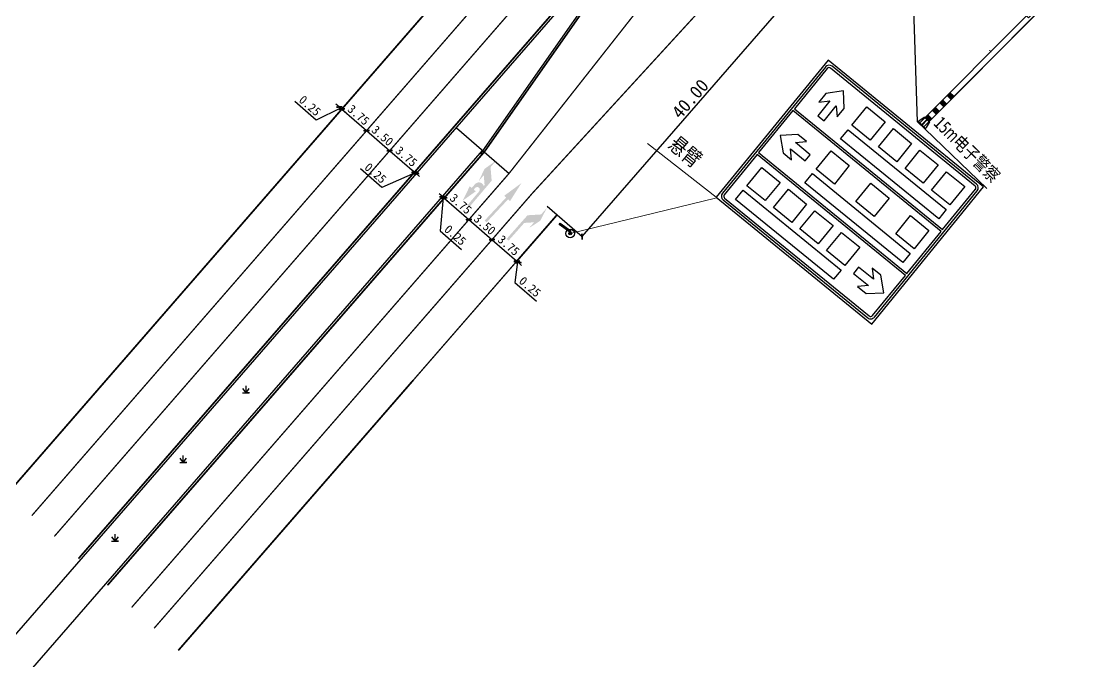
# Model space of a CAD drawing. Extents: x 529560 to 530007, y 3020699 to 3021211.
# Drawn here: x 529626.1 to 529746.8, y 3020774 to 3020847.3 of the extents above; entities that cross this region are included whole.
import ezdxf

# ---------------------------------------------------------------- set-up
doc = ezdxf.new("R2010")
doc.units = 0
doc.header["$LTSCALE"] = 0.5
doc.header["$PDMODE"] = 32
doc.linetypes.add('JTSS01', pattern=[6, 2, -4])
doc.layers.get('0').update_dxf_attribs({"linetype": 'CONTINUOUS'})
doc.layers.get('Defpoints').update_dxf_attribs({"linetype": 'CONTINUOUS'})
for name, color, linetype in [('@-交通信号', 7, 'CONTINUOUS'), ('@-交通标志', 7, 'CONTINUOUS'), ('@-监控设备', 7, 'CONTINUOUS'), ('@-设计标注', 7, 'CONTINUOUS'), ('@-道路隔离设施', 3, 'CONTINUOUS'), ('@道路标注', 7, 'CONTINUOUS'), ('参考', 9, 'CONTINUOUS')]:
    doc.layers.add(name, color=color, linetype=linetype)
doc.layers.add('@-道路标线', color=7, linetype='CONTINUOUS', lineweight=0)
doc.styles.add('--黑体', font='simhei.ttf')
doc.styles.add('-黑体', font='simhei.ttf', dxfattribs={"width": 0.8})
doc.styles.add('ST', font='', dxfattribs={"width": 0.8})
doc.styles.add('黑体', font='simhei.ttf')
doc.styles.get('ST').set_extended_font_data('NSimSun')
doc.dimstyles.new('标志标注', dxfattribs={"dimtxt": 1, "dimasz": 0.5, "dimexe": 0, "dimexo": 0, "dimgap": 0.25, "dimtad": 1, "dimzin": 0, "dimdsep": 46, "dimtxsty": '--黑体', "dimblk": 'ARCHTICK', "dimcen": 0.09, "dimadec": 0, "dimazin": 0, "dimtfac": 1, "dimtix": 1, "dimtmove": 2, "dimatfit": 0, "dimfxl": 1, "dimtolj": 1, "dimtzin": 0, "dimarcsym": 0})

# ---------------------------------------------------------------- blocks, each defined once
blk = doc.blocks.new('GC124')
for p, q in [((0, -0.8), (-0.75, 0.2)), ((0, -0.8), (0, 0.8)), ((0, -0.8), (0.75, 0.2)), ((-0.8, -0.8), (0.75, -0.8)), ((0.8, -0.8), (0, -0.8))]:
    blk.add_line(p, q)
blk = doc.blocks.new('_ArchTick')
at = {"color": 0, "linetype": 'ByBlock', "const_width": 0.4}
blk.add_lwpolyline([(-0.5, -0.5), (0.5, 0.5)], dxfattribs=at)
blk = doc.blocks.new('*D40')
at = {"layer": '@-设计标注', "color": 0, "linetype": 'Continuous', "lineweight": -2, "transparency": 16777216}
for p, q in [((529712.47, 3020856.31), (529716.47, 3020852.83)), ((529690.22, 3020822.64), (529716.47, 3020852.83)), ((529686.22, 3020826.12), (529690.22, 3020822.64))]:
    blk.add_line(p, q, dxfattribs=at)
at = {"layer": 'Defpoints', "color": 0, "linetype": 'Continuous', "transparency": 16777216}
for p in [(529712.47, 3020856.31), (529716.47, 3020852.83), (529686.22, 3020826.12)]:
    blk.add_point(p, dxfattribs=at)
at = {"layer": '@-设计标注', "color": 0, "linetype": 'Continuous', "lineweight": -2, "transparency": 16777216, "xscale": 0.5, "yscale": 0.5, "zscale": 0.5}
for p, rotation in [((529716.47, 3020852.83), 48.9957534060821), ((529690.22, 3020822.64), 228.9957534060821)]:
    blk.add_blockref('_ArchTick', p, dxfattribs=dict(at, rotation=rotation))
at = {"layer": '@-设计标注', "color": 0, "linetype": 'Continuous', "transparency": 16777216, "insert": (529702.59, 3020838.4), "char_height": 1.5, "attachment_point": 5, "rotation": 48.9958, "style": '--黑体'}
blk.add_mtext('\\A1;40.00', dxfattribs=at)
blk = doc.blocks.new('*D99')
at = {"layer": '@-设计标注', "color": 0, "linetype": 'Continuous', "lineweight": -2, "transparency": 16777216}
for p, q in [((529659.84, 3020835.97), (529657.38, 3020838.1)), ((529662.47, 3020837.47), (529662.09, 3020837.8)), ((529662.61, 3020837.34), (529659.84, 3020835.97)), ((529662.47, 3020837.47), (529662.47, 3020837.47)), ((529662.47, 3020837.47), (529662.76, 3020837.22)), ((529662.47, 3020837.47), (529662.76, 3020837.22)), ((529662.76, 3020837.22), (529662.76, 3020837.22)), ((529662.76, 3020837.22), (529663.14, 3020836.89))]:
    blk.add_line(p, q, dxfattribs=at)
at = {"layer": 'Defpoints', "color": 0, "linetype": 'Continuous', "transparency": 16777216}
for p in [(529662.47, 3020837.47), (529662.76, 3020837.22, 1475.29), (529662.76, 3020837.22)]:
    blk.add_point(p, dxfattribs=at)
at = {"layer": '@-设计标注', "color": 0, "linetype": 'Continuous', "lineweight": -2, "transparency": 16777216, "xscale": 0.5, "yscale": 0.5, "zscale": 0.5}
for p, rotation in [((529662.47, 3020837.47), 318.9957533859778), ((529662.76, 3020837.22), 138.9957533859777)]:
    blk.add_blockref('_ArchTick', p, dxfattribs=dict(at, rotation=rotation))
at = {"layer": '@-设计标注', "color": 0, "linetype": 'Continuous', "transparency": 16777216, "insert": (529659.11, 3020837.61), "char_height": 1, "attachment_point": 5, "rotation": 318.9958, "style": '--黑体'}
blk.add_mtext('\\A1;0.25', dxfattribs=at)
blk = doc.blocks.new('*D100')
at = {"layer": '@-设计标注', "color": 0, "linetype": 'Continuous', "lineweight": -2, "transparency": 16777216}
for p, q in [((529662.76, 3020837.22), (529662.76, 3020837.22)), ((529662.76, 3020837.22), (529665.59, 3020834.76)), ((529665.59, 3020834.76), (529665.59, 3020834.76))]:
    blk.add_line(p, q, dxfattribs=at)
at = {"layer": 'Defpoints', "color": 0, "linetype": 'Continuous', "transparency": 16777216}
for p in [(529662.76, 3020837.22, 1475.29), (529665.59, 3020834.76, 1475.29), (529665.59, 3020834.76)]:
    blk.add_point(p, dxfattribs=at)
at = {"layer": '@-设计标注', "color": 0, "linetype": 'Continuous', "lineweight": -2, "transparency": 16777216, "xscale": 0.5, "yscale": 0.5, "zscale": 0.5}
for p, rotation in [((529662.76, 3020837.22), 138.9957534183977), ((529665.59, 3020834.76), 318.9957534183977)]:
    blk.add_blockref('_ArchTick', p, dxfattribs=dict(at, rotation=rotation))
at = {"layer": '@-设计标注', "color": 0, "linetype": 'Continuous', "transparency": 16777216, "insert": (529664.67, 3020836.55), "char_height": 1, "attachment_point": 5, "rotation": 318.9958, "style": '--黑体'}
blk.add_mtext('\\A1;3.75', dxfattribs=at)
blk = doc.blocks.new('*D101')
at = {"layer": '@-设计标注', "color": 0, "linetype": 'Continuous', "lineweight": -2, "transparency": 16777216}
for p, q in [((529665.59, 3020834.76), (529665.59, 3020834.76)), ((529665.59, 3020834.76), (529668.23, 3020832.46)), ((529668.23, 3020832.46), (529668.23, 3020832.46))]:
    blk.add_line(p, q, dxfattribs=at)
at = {"layer": 'Defpoints', "color": 0, "linetype": 'Continuous', "transparency": 16777216}
for p in [(529665.59, 3020834.76, 1475.29), (529668.23, 3020832.46, 1475.29), (529668.23, 3020832.46)]:
    blk.add_point(p, dxfattribs=at)
at = {"layer": '@-设计标注', "color": 0, "linetype": 'Continuous', "lineweight": -2, "transparency": 16777216, "xscale": 0.5, "yscale": 0.5, "zscale": 0.5}
for p, rotation in [((529665.59, 3020834.76), 138.9957534183977), ((529668.23, 3020832.46), 318.9957534183977)]:
    blk.add_blockref('_ArchTick', p, dxfattribs=dict(at, rotation=rotation))
at = {"layer": '@-设计标注', "color": 0, "linetype": 'Continuous', "transparency": 16777216, "insert": (529667.41, 3020834.18), "char_height": 1, "attachment_point": 5, "rotation": 318.9958, "style": '--黑体'}
blk.add_mtext('\\A1;3.50', dxfattribs=at)
blk = doc.blocks.new('*D102')
at = {"layer": '@-设计标注', "color": 0, "linetype": 'Continuous', "lineweight": -2, "transparency": 16777216}
for p, q in [((529668.23, 3020832.46), (529668.23, 3020832.46)), ((529668.23, 3020832.46), (529671.06, 3020830)), ((529671.01, 3020829.94), (529671.06, 3020830))]:
    blk.add_line(p, q, dxfattribs=at)
at = {"layer": 'Defpoints', "color": 0, "linetype": 'Continuous', "transparency": 16777216}
for p in [(529668.23, 3020832.46, 1475.29), (529671.01, 3020829.94, 1475.29), (529671.06, 3020830)]:
    blk.add_point(p, dxfattribs=at)
at = {"layer": '@-设计标注', "color": 0, "linetype": 'Continuous', "lineweight": -2, "transparency": 16777216, "xscale": 0.5, "yscale": 0.5, "zscale": 0.5}
for p, rotation in [((529668.23, 3020832.46), 138.9957534183977), ((529671.06, 3020830), 318.9957534183977)]:
    blk.add_blockref('_ArchTick', p, dxfattribs=dict(at, rotation=rotation))
at = {"layer": '@-设计标注', "color": 0, "linetype": 'Continuous', "transparency": 16777216, "insert": (529670.14, 3020831.8), "char_height": 1, "attachment_point": 5, "rotation": 318.9958, "style": '--黑体'}
blk.add_mtext('\\A1;3.75', dxfattribs=at)
blk = doc.blocks.new('*D103')
at = {"layer": '@-设计标注', "color": 0, "linetype": 'Continuous', "lineweight": -2, "transparency": 16777216}
for p, q in [((529667.34, 3020828.26), (529664.88, 3020830.4)), ((529671.16, 3020829.92), (529667.34, 3020828.26)), ((529671.06, 3020830), (529670.68, 3020830.33)), ((529671.01, 3020829.94), (529671.06, 3020830)), ((529671.06, 3020830), (529671.25, 3020829.84)), ((529671.06, 3020830), (529671.25, 3020829.84)), ((529671.2, 3020829.77), (529671.25, 3020829.84)), ((529671.25, 3020829.84), (529671.63, 3020829.51))]:
    blk.add_line(p, q, dxfattribs=at)
at = {"layer": 'Defpoints', "color": 0, "linetype": 'Continuous', "transparency": 16777216}
for p in [(529671.01, 3020829.94, 1475.29), (529671.2, 3020829.77, 1475.29), (529671.25, 3020829.84)]:
    blk.add_point(p, dxfattribs=at)
at = {"layer": '@-设计标注', "color": 0, "linetype": 'Continuous', "lineweight": -2, "transparency": 16777216, "xscale": 0.5, "yscale": 0.5, "zscale": 0.5}
for p, rotation in [((529671.06, 3020830), 318.9957534183977), ((529671.25, 3020829.84), 138.9957534183977)]:
    blk.add_blockref('_ArchTick', p, dxfattribs=dict(at, rotation=rotation))
at = {"layer": '@-设计标注', "color": 0, "linetype": 'Continuous', "transparency": 16777216, "insert": (529666.61, 3020829.9), "char_height": 1, "attachment_point": 5, "rotation": 318.9958, "style": '--黑体'}
blk.add_mtext('\\A1;0.25', dxfattribs=at)
blk = doc.blocks.new('*D104')
at = {"layer": '@-设计标注', "color": 0, "linetype": 'Continuous', "lineweight": -2, "transparency": 16777216}
for p, q in [((529674.27, 3020827.21), (529673.89, 3020827.54)), ((529674.36, 3020827.13), (529674, 3020823.3)), ((529674.29, 3020827.24), (529674.27, 3020827.21)), ((529674.27, 3020827.21), (529674.46, 3020827.05)), ((529674.27, 3020827.21), (529674.46, 3020827.05)), ((529674.48, 3020827.08), (529674.46, 3020827.05)), ((529674.46, 3020827.05), (529674.83, 3020826.72)), ((529674, 3020823.3), (529676.46, 3020821.16))]:
    blk.add_line(p, q, dxfattribs=at)
at = {"layer": 'Defpoints', "color": 0, "linetype": 'Continuous', "transparency": 16777216}
for p in [(529674.29, 3020827.24, 1475.29), (529674.46, 3020827.05), (529674.48, 3020827.08, 1475.29)]:
    blk.add_point(p, dxfattribs=at)
at = {"layer": '@-设计标注', "color": 0, "linetype": 'Continuous', "lineweight": -2, "transparency": 16777216, "xscale": 0.5, "yscale": 0.5, "zscale": 0.5}
for p, rotation in [((529674.27, 3020827.21), 318.9957534183977), ((529674.46, 3020827.05), 138.9957534183977)]:
    blk.add_blockref('_ArchTick', p, dxfattribs=dict(at, rotation=rotation))
at = {"layer": '@-设计标注', "color": 0, "linetype": 'Continuous', "transparency": 16777216, "insert": (529675.73, 3020822.8), "char_height": 1, "attachment_point": 5, "rotation": 318.9958, "style": '--黑体'}
blk.add_mtext('\\A1;0.25', dxfattribs=at)
blk = doc.blocks.new('*D105')
at = {"layer": '@-设计标注', "color": 0, "linetype": 'Continuous', "lineweight": -2, "transparency": 16777216}
for p, q in [((529674.48, 3020827.08), (529674.46, 3020827.05)), ((529674.46, 3020827.05), (529677.29, 3020824.59)), ((529677, 3020824.25), (529677.29, 3020824.59))]:
    blk.add_line(p, q, dxfattribs=at)
at = {"layer": 'Defpoints', "color": 0, "linetype": 'Continuous', "transparency": 16777216}
for p in [(529674.48, 3020827.08, 1475.29), (529677.29, 3020824.59), (529677, 3020824.25, 1475.29)]:
    blk.add_point(p, dxfattribs=at)
at = {"layer": '@-设计标注', "color": 0, "linetype": 'Continuous', "lineweight": -2, "transparency": 16777216, "xscale": 0.5, "yscale": 0.5, "zscale": 0.5}
for p, rotation in [((529674.46, 3020827.05), 138.9957534183977), ((529677.29, 3020824.59), 318.9957534183977)]:
    blk.add_blockref('_ArchTick', p, dxfattribs=dict(at, rotation=rotation))
at = {"layer": '@-设计标注', "color": 0, "linetype": 'Continuous', "transparency": 16777216, "insert": (529676.36, 3020826.38), "char_height": 1, "attachment_point": 5, "rotation": 318.9958, "style": '--黑体'}
blk.add_mtext('\\A1;3.75', dxfattribs=at)
blk = doc.blocks.new('*D106')
at = {"layer": '@-设计标注', "color": 0, "linetype": 'Continuous', "lineweight": -2, "transparency": 16777216}
for p, q in [((529677, 3020824.25), (529677.29, 3020824.59)), ((529677.29, 3020824.59), (529679.93, 3020822.29)), ((529679.64, 3020821.96), (529679.93, 3020822.29))]:
    blk.add_line(p, q, dxfattribs=at)
at = {"layer": 'Defpoints', "color": 0, "linetype": 'Continuous', "transparency": 16777216}
for p in [(529677, 3020824.25, 1475.29), (529679.93, 3020822.29), (529679.64, 3020821.96, 1475.29)]:
    blk.add_point(p, dxfattribs=at)
at = {"layer": '@-设计标注', "color": 0, "linetype": 'Continuous', "lineweight": -2, "transparency": 16777216, "xscale": 0.5, "yscale": 0.5, "zscale": 0.5}
for p, rotation in [((529677.29, 3020824.59), 138.9957534183977), ((529679.93, 3020822.29), 318.9957534183977)]:
    blk.add_blockref('_ArchTick', p, dxfattribs=dict(at, rotation=rotation))
at = {"layer": '@-设计标注', "color": 0, "linetype": 'Continuous', "transparency": 16777216, "insert": (529679.1, 3020824.01), "char_height": 1, "attachment_point": 5, "rotation": 318.9958, "style": '--黑体'}
blk.add_mtext('\\A1;3.50', dxfattribs=at)
blk = doc.blocks.new('*D107')
at = {"layer": '@-设计标注', "color": 0, "linetype": 'Continuous', "lineweight": -2, "transparency": 16777216}
for p, q in [((529679.64, 3020821.96), (529679.93, 3020822.29)), ((529679.93, 3020822.29), (529682.76, 3020819.83)), ((529682.86, 3020819.95), (529682.76, 3020819.83))]:
    blk.add_line(p, q, dxfattribs=at)
at = {"layer": 'Defpoints', "color": 0, "linetype": 'Continuous', "transparency": 16777216}
for p in [(529679.64, 3020821.96, 1475.29), (529682.76, 3020819.83), (529682.86, 3020819.95, 1475.29)]:
    blk.add_point(p, dxfattribs=at)
at = {"layer": '@-设计标注', "color": 0, "linetype": 'Continuous', "lineweight": -2, "transparency": 16777216, "xscale": 0.5, "yscale": 0.5, "zscale": 0.5}
for p, rotation in [((529679.93, 3020822.29), 138.9957534183977), ((529682.76, 3020819.83), 318.9957534183977)]:
    blk.add_blockref('_ArchTick', p, dxfattribs=dict(at, rotation=rotation))
at = {"layer": '@-设计标注', "color": 0, "linetype": 'Continuous', "transparency": 16777216, "insert": (529681.84, 3020821.63), "char_height": 1, "attachment_point": 5, "rotation": 318.9958, "style": '--黑体'}
blk.add_mtext('\\A1;3.75', dxfattribs=at)
blk = doc.blocks.new('*D108')
at = {"layer": '@-设计标注', "color": 0, "linetype": 'Continuous', "lineweight": -2, "transparency": 16777216}
for p, q in [((529682.76, 3020819.83), (529682.38, 3020820.16)), ((529682.85, 3020819.75), (529682.54, 3020817.4)), ((529682.86, 3020819.95), (529682.76, 3020819.83)), ((529682.76, 3020819.83), (529682.95, 3020819.67)), ((529682.76, 3020819.83), (529682.95, 3020819.67)), ((529683.05, 3020819.78), (529682.95, 3020819.67)), ((529682.95, 3020819.67), (529683.32, 3020819.34)), ((529682.54, 3020817.4), (529685, 3020815.26))]:
    blk.add_line(p, q, dxfattribs=at)
at = {"layer": 'Defpoints', "color": 0, "linetype": 'Continuous', "transparency": 16777216}
for p in [(529682.86, 3020819.95, 1475.29), (529682.95, 3020819.67), (529683.05, 3020819.78, 1475.29)]:
    blk.add_point(p, dxfattribs=at)
at = {"layer": '@-设计标注', "color": 0, "linetype": 'Continuous', "lineweight": -2, "transparency": 16777216, "xscale": 0.5, "yscale": 0.5, "zscale": 0.5}
for p, rotation in [((529682.76, 3020819.83), 318.9957534183977), ((529682.95, 3020819.67), 138.9957534183977)]:
    blk.add_blockref('_ArchTick', p, dxfattribs=dict(at, rotation=rotation))
at = {"layer": '@-设计标注', "color": 0, "linetype": 'Continuous', "transparency": 16777216, "insert": (529684.27, 3020816.9), "char_height": 1, "attachment_point": 5, "rotation": 318.9958, "style": '--黑体'}
blk.add_mtext('\\A1;0.25', dxfattribs=at)
blk = doc.blocks.new('A$C2DB36726')
at = {"layer": '@-交通信号'}
for p, q in [((-12.12, 18.13), (-15.83, 18.12)), ((-4.51, 18.15), (-12.12, 18.13)), ((-15.83, 17.77), (-12.12, 17.76)), ((-12.12, 17.76), (-4.51, 17.74))]:
    blk.add_line(p, q, dxfattribs=at)
at = {"layer": '@-交通信号', "color": 0}
for p, q in [((-0.17, 18.19), (-4.51, 18.15)), ((-0.32, 18.31), (-0.92, 18.25)), ((-0.92, 18.25), (-0.92, 18.18)), ((-0.32, 18.31), (-0.17, 18.31)), ((-0.17, 18.32), (-0.02, 18.32)), ((-0.17, 18.32), (-0.17, 17.58)), ((-0.1, 18.32), (-0.1, 17.58)), ((-0.02, 18.32), (0.6, 18.39)), ((-0.02, 18.32), (-0.02, 17.58)), ((0.93, 19.11), (0.27, 19.11)), ((0.93, 19.11), (0.27, 19.11)), ((0.27, 19.11), (0.93, 19.11)), ((0.27, 19.11), (0.27, 19.11)), ((0.27, 19.11), (0.27, 19.11)), ((0.27, 19.11), (0.27, 19.11)), ((0.27, 19.11), (0.27, 18.36)), ((0.93, 18.92), (0.27, 18.92)), ((0.6, 18.39), (0.6, 17.37)), ((-4.51, 17.74), (-0.17, 17.71)), ((-0.92, 17.97), (-0.92, 17.93)), ((-0.92, 17.97), (-0.17, 17.97)), ((-0.92, 17.93), (-0.17, 17.93)), ((-0.92, 17.65), (-0.92, 17.72)), ((-0.32, 17.59), (-0.92, 17.65)), ((-0.32, 17.59), (-0.17, 17.59)), ((-0.17, 17.58), (-0.02, 17.58)), ((0.27, 17.37), (-0.02, 17.58)), ((0.27, 17.37), (0.6, 17.37)), ((0.76, 2.35), (0.27, 2.35)), ((0.92, 2.35), (0.27, 2.35)), ((0.76, 2.35), (0.27, 2.35)), ((0, 0.09), (1.2, 0.09)), ((0, 0.09), (0, 0)), ((0, 0), (1.2, 0)), ((0.03, 0.24), (0.18, 0.91)), ((0.03, 0.24), (0.03, 0.09)), ((0.27, 0.91), (0.18, 0.91)), ((0.57, 0.91), (0.57, 0.09)), ((0.57, 0.91), (0.62, 0.91)), ((0.62, 0.91), (0.62, 0.09)), ((0.93, 0.91), (1.02, 0.91)), ((1.17, 0.24), (1.02, 0.91)), ((1.17, 0.24), (1.17, 0.09)), ((1.2, 0.09), (1.2, 0))]:
    blk.add_line(p, q, dxfattribs=at)
at = {"layer": '@-交通信号', "color": 7}
for p, q in [((0.93, 19.11), (0.93, 0.09)), ((0.27, 17.37), (0.27, 0.09))]:
    blk.add_line(p, q, dxfattribs=at)
at = {"layer": '@-交通信号'}
blk.add_lwpolyline([(-15.83, 18.12), (-15.83, 17.77)], dxfattribs=at)
at = {"layer": '@-交通信号', "color": 7, "const_width": 0.598}
blk.add_lwpolyline([(0.93, 4.74), (0.27, 4.74)], dxfattribs=at)
at = {"layer": '@-交通信号', "color": 0, "const_width": 0.598}
for points in [[(0.93, 3.54), (0.27, 3.54)], [(0.93, 2.35), (0.27, 2.35)], [(0.93, 1.15), (0.27, 1.15)]]:
    blk.add_lwpolyline(points, dxfattribs=at)
at = {"layer": '@-交通信号', "color": 0}
blk.add_solid([(0.03, 11.53), (0.03, 11.64), (0.39, 11.59)], dxfattribs=at)
blk = doc.blocks.new('A$C7B111818')
at = {"layer": '@-监控设备', "linetype": 'ByBlock', "lineweight": 20}
for p, q in [((-10.5, 15.95), (-13.75, 15.96)), ((-3.84, 15.92), (-10.5, 15.95)), ((-0.04, 15.93), (-3.84, 15.92)), ((-0.17, 16.03), (-0.69, 15.99)), ((-0.69, 15.99), (-0.69, 15.93)), ((-0.17, 16.03), (-0.04, 16.03)), ((-0.04, 16.05), (0.09, 16.05)), ((-0.04, 16.05), (-0.04, 15.39)), ((0.03, 16.05), (0.02, 15.39)), ((0.09, 16.05), (0.64, 16.1)), ((0.09, 16.05), (0.09, 15.39)), ((0.36, 16.73), (0.35, 16.07)), ((0.93, 16.56), (0.35, 16.57)), ((0.93, 16.72), (0.36, 16.73)), ((0.93, 16.72), (0.36, 16.73)), ((0.36, 16.73), (0.93, 16.72)), ((0.36, 16.73), (0.36, 16.73)), ((0.36, 16.73), (0.36, 16.73)), ((0.36, 16.73), (0.36, 16.73)), ((0.64, 16.1), (0.63, 15.2)), ((0.93, 16.72), (0.81, 0.07)), ((-13.76, 15.66), (-10.5, 15.63)), ((-10.5, 15.63), (-3.84, 15.57)), ((-3.84, 15.57), (-0.04, 15.51)), ((-0.7, 15.46), (-0.69, 15.52)), ((-0.17, 15.41), (-0.7, 15.46)), ((-0.69, 15.74), (-0.69, 15.7)), ((-0.69, 15.74), (-0.04, 15.74)), ((-0.69, 15.7), (-0.04, 15.7)), ((-0.17, 15.41), (-0.04, 15.4)), ((-0.04, 15.39), (0.09, 15.39)), ((0.35, 15.2), (0.09, 15.39)), ((0.34, 15.2), (0.24, 0.08)), ((0.35, 15.2), (0.63, 15.2)), ((0.68, 2.05), (0.25, 2.05)), ((0.82, 2.05), (0.25, 2.05)), ((0.68, 2.05), (0.25, 2.05)), ((0, 0.08), (1.05, 0.07)), ((0, 0.08), (0, 0)), ((0, 0), (1.05, -0.01)), ((0.03, 0.21), (0.16, 0.79)), ((0.03, 0.21), (0.03, 0.08)), ((0.24, 0.79), (0.16, 0.79)), ((0.51, 0.79), (0.5, 0.08)), ((0.51, 0.79), (0.55, 0.79)), ((0.55, 0.79), (0.55, 0.07)), ((0.82, 0.79), (0.89, 0.79)), ((1.02, 0.2), (0.89, 0.79)), ((1.02, 0.2), (1.02, 0.07)), ((1.05, 0.07), (1.05, -0.01))]:
    blk.add_line(p, q, dxfattribs=at)
at = {"layer": '@-监控设备', "linetype": 'ByBlock', "lineweight": 20, "flags": 128}
blk.add_lwpolyline([(-13.76, 15.66), (-13.75, 15.96)], dxfattribs=at)
at = {"layer": '@-监控设备', "linetype": 'ByBlock', "lineweight": 20, "const_width": 0.524}
for points in [[(0.84, 4.15), (0.27, 4.15)], [(0.83, 3.1), (0.26, 3.1)], [(0.83, 2.05), (0.25, 2.05)], [(0.82, 1), (0.24, 1.01)]]:
    blk.add_lwpolyline(points, dxfattribs=at)
at = {"layer": '@-监控设备', "linetype": 'ByBlock', "lineweight": 20}
blk.add_solid([(0.1, 10.09), (0.1, 10.2), (0.42, 10.14)], dxfattribs=at)
blk = doc.blocks.new('A$C498D7EB7')
at = {"layer": '@-监控设备', "linetype": 'Continuous', "ltscale": 2}
for p, q in [((0.74, 5.36), (0.74, 7.18)), ((0.74, 7.18), (2.04, 7.18)), ((2.04, 7.18), (2.04, 5.36)), ((0, 0.01), (0, 5.36)), ((0, 5.36), (2.82, 5.36)), ((2.04, 5.36), (0.74, 5.36)), ((2.82, 5.36), (2.82, 0.01)), ((2.82, 0.01), (0, 0.01))]:
    blk.add_line(p, q, dxfattribs=at)
at = {"layer": '@-监控设备', "style": '黑体'}
blk.add_text('500万C', height=1.2, rotation=270, dxfattribs=at).set_placement((0.95, 5.19))
blk = doc.blocks.new('A$C553501C0')
at = {"layer": '@-监控设备', "linetype": 'Continuous', "ltscale": 2}
for p, q in [((1.25, 2.18), (1.25, 3.85)), ((0.5, 1.93), (-0.36, 3.27)), ((2, 1.93), (2.86, 3.27)), ((2, 1.93), (2.77, 3.13)), ((0, 0), (0, 0.93)), ((0, 0), (2.5, 0)), ((2.5, 0), (2.5, 0.93))]:
    blk.add_line(p, q, dxfattribs=at)
for centre, major_axis, start_param, end_param in [((1.2, 2.09), (-1.11, 1.11), 4.005147, 7.088453), ((1.25, 0.93), (0.883, 0.883), 5.497787, 8.63938)]:
    blk.add_ellipse(centre, major_axis=major_axis, ratio=1, start_param=start_param, end_param=end_param, dxfattribs=at)
at = {"layer": '@-监控设备', "style": '黑体'}
blk.add_text('闪光灯D', height=1.064, rotation=270, dxfattribs=at).set_placement((3.06, 5.38))
blk = doc.blocks.new('A$C0EA21B18')
at = {"layer": '@-交通信号', "rotation": 359.9999999084945}
blk.add_blockref('A$C2DB36726', (0, 0), dxfattribs=at)
at = {"layer": '@-监控设备', "xscale": 0.886492545279907, "yscale": 0.8864925452708121, "zscale": 0.8864925452717104}
blk.add_blockref('A$C498D7EB7', (-9.17, 18.17), dxfattribs=at)
at = {"layer": '@-监控设备'}
for p in [(-14.35, 18.12), (-5.47, 18.15)]:
    blk.add_blockref('A$C553501C0', p, dxfattribs=at)
at = {"layer": '@-监控设备', "xscale": 1.141956346736566, "yscale": 1.141956346740698, "zscale": 1.141956346739396, "rotation": 0.4063274448761323}
blk.add_blockref('A$C7B111818', (0, 0), dxfattribs=at)
blk = doc.blocks.new('A$C1B03350C')
at = {"layer": '@-交通标志'}
for p, q in [((22.93, 21.27), (0, 20.23)), ((22.13, 20.96), (0.82, 20)), ((22.14, 20.69), (0.83, 19.73)), ((23.85, 1.04), (22.93, 21.27)), ((0, 20.23), (0.92, 0)), ((0.31, 19.43), (1.15, 0.82)), ((0.58, 19.44), (0.85, 13.51)), ((6.87, 19.19), (9.57, 19.31)), ((9.57, 19.31), (9.69, 16.62)), ((10.78, 19.37), (13.48, 19.49)), ((10.9, 16.67), (10.78, 19.37)), ((13.48, 19.49), (13.6, 16.79)), ((14.69, 19.55), (17.39, 19.67)), ((14.82, 16.85), (14.69, 19.55)), ((17.39, 19.67), (17.51, 16.97)), ((18.6, 19.72), (21.3, 19.85)), ((18.73, 17.03), (18.6, 19.72)), ((21.3, 19.85), (21.42, 17.15)), ((22.69, 14.5), (22.42, 20.44)), ((23.54, 1.84), (22.69, 20.45)), ((3.65, 18.77), (2.37, 17.21)), ((5.06, 17.34), (3.65, 18.77)), ((6.99, 16.49), (6.87, 19.19)), ((2.37, 17.21), (2.42, 15.94)), ((4.18, 16.92), (5.12, 16.07)), ((4.28, 14.75), (4.18, 16.92)), ((5.12, 16.07), (5.06, 17.34)), ((17.51, 16.97), (14.82, 16.85)), ((21.42, 17.15), (18.73, 17.03)), ((2.42, 15.94), (3.28, 16.88)), ((3.28, 16.88), (3.38, 14.71)), ((9.69, 16.62), (6.99, 16.49)), ((7.02, 15.82), (21.45, 16.47)), ((7.08, 14.47), (7.02, 15.82)), ((13.6, 16.79), (10.9, 16.67)), ((21.45, 16.47), (21.52, 15.13)), ((0.85, 13.51), (22.69, 14.5)), ((3.38, 14.71), (4.28, 14.75)), ((21.52, 15.13), (7.08, 14.47)), ((22.71, 14.23), (0.86, 13.24)), ((18.9, 13.25), (21.59, 13.37)), ((21.59, 13.37), (21.72, 10.68)), ((22.99, 8.03), (22.71, 14.23)), ((0.86, 13.24), (1.14, 7.04)), ((7.17, 12.72), (9.86, 12.84)), ((7.29, 10.02), (7.17, 12.72)), ((9.86, 12.84), (9.99, 10.14)), ((13.03, 12.98), (15.73, 13.11)), ((13.15, 10.29), (13.03, 12.98)), ((15.73, 13.11), (15.85, 10.41)), ((19.02, 10.55), (18.9, 13.25)), ((3.11, 11.59), (1.67, 10.17)), ((4.38, 11.64), (3.11, 11.59)), ((3.52, 10.7), (4.38, 11.64)), ((1.67, 10.17), (3.23, 8.89)), ((5.7, 10.8), (3.52, 10.7)), ((3.56, 9.81), (5.74, 9.9)), ((4.5, 8.95), (3.56, 9.81)), ((5.74, 9.9), (5.7, 10.8)), ((9.99, 10.14), (7.29, 10.02)), ((7.32, 9.35), (21.75, 10)), ((15.85, 10.41), (13.15, 10.29)), ((21.72, 10.68), (19.02, 10.55)), ((21.75, 10), (21.81, 8.65)), ((3.23, 8.89), (4.5, 8.95)), ((7.38, 8), (7.32, 9.35)), ((21.81, 8.65), (7.38, 8)), ((1.14, 7.04), (22.99, 8.03)), ((23, 7.76), (1.15, 6.77)), ((23.27, 1.83), (23, 7.76)), ((1.15, 6.77), (1.42, 0.83)), ((2.54, 6.02), (5.24, 6.14)), ((5.24, 6.14), (5.36, 3.45)), ((6.45, 6.2), (9.15, 6.32)), ((6.57, 3.5), (6.45, 6.2)), ((9.15, 6.32), (9.27, 3.62)), ((10.36, 6.38), (13.06, 6.5)), ((10.48, 3.68), (10.36, 6.38)), ((13.06, 6.5), (13.18, 3.8)), ((14.27, 6.55), (16.97, 6.68)), ((14.39, 3.86), (14.27, 6.55)), ((16.97, 6.68), (17.09, 3.98)), ((2.66, 3.32), (2.54, 6.02)), ((20.58, 4.99), (18.4, 4.89)), ((18.4, 4.89), (18.44, 3.99)), ((20.91, 5.91), (19.64, 5.85)), ((19.64, 5.85), (20.58, 4.99)), ((22.47, 4.63), (20.91, 5.91)), ((9.27, 3.62), (6.57, 3.5)), ((13.18, 3.8), (10.48, 3.68)), ((17.09, 3.98), (14.39, 3.86)), ((18.44, 3.99), (20.62, 4.09)), ((20.62, 4.09), (19.76, 3.15)), ((21.03, 3.21), (22.47, 4.63)), ((5.36, 3.45), (2.66, 3.32)), ((2.69, 2.65), (17.12, 3.3)), ((2.75, 1.3), (2.69, 2.65)), ((17.12, 3.3), (17.18, 1.96)), ((19.76, 3.15), (21.03, 3.21)), ((1.7, 0.58), (23.01, 1.54)), ((1.72, 0.31), (23.02, 1.27)), ((17.18, 1.96), (2.75, 1.3)), ((0.92, 0), (23.85, 1.04))]:
    blk.add_line(p, q, dxfattribs=at)
for centre, major_axis, start_param, end_param in [((22.15, 20.42), (-0.382, 0.382), 3.972398, 5.543194), ((22.15, 20.42), (-0.191, 0.191), 3.972398, 5.543194), ((0.85, 19.46), (-0.382, 0.382), -0.739991, 0.830805), ((0.85, 19.46), (0.191, 0.191), 0.830805, 2.401601), ((23, 1.81), (0.191, 0.191), 3.972398, 5.543194), ((23, 1.81), (-0.382, 0.382), 2.401601, 3.972398), ((1.69, 0.85), (-0.382, 0.382), 0.830805, 2.401601), ((1.69, 0.85), (0.191, 0.191), 2.401601, 3.972398)]:
    blk.add_ellipse(centre, major_axis=major_axis, ratio=1, start_param=start_param, end_param=end_param, dxfattribs=at)
blk = doc.blocks.new('*U20')
for points in [[(-0.4, 0, 1), (0.4, 0, 1)], [(4.33, -0.73), (4.33, -0.23), (0.33, -0.23), (0.33, -0.73)]]:
    blk.add_hatch(color=256).paths.add_polyline_path(points)
blk.add_lwpolyline([(0.33, -0.23), (4.33, -0.23), (4.33, -0.73), (0.33, -0.73)], close=True)
blk.add_circle((0, 0), 0.4)
at = {"layer": '参考'}
blk.add_point((0, 0.01), dxfattribs=at)
blk = doc.blocks.new('A$C7C13580A')
at = {"layer": '@-交通标志', "xscale": 0.3749999999800803, "yscale": 0.375, "zscale": 0.375, "rotation": 176.7013645626124}
blk.add_blockref('*U20', (1.62, 0.15), dxfattribs=at)

msp = doc.modelspace()

# ---------------------------------------------------------------- hatches: boundary and pattern name
at = {"layer": '@-道路标线', "linetype": 'Continuous'}
for points in [[(529677.252, 3020826.155), (529677.366, 3020826.058), (529679.891, 3020829.03), (529679.765, 3020830.58), (529680.413, 3020831.342), (529679.072, 3020830.382), (529678.406, 3020828.98), (529678.988, 3020829.666), (529679.08, 3020828.538), (529678.996, 3020828.439, 0.5773503), (529677.973, 3020828.626), (529677.617, 3020828.206), (529677.389, 3020828.401), (529676.566, 3020826.738), (529678.074, 3020827.818), (529677.846, 3020828.012), (529678.008, 3020828.203, -1), (529678.465, 3020827.814), (529677.138, 3020826.252)], [(529679.201, 3020824.378), (529679.311, 3020824.276), (529681.768, 3020826.906), (529681.988, 3020826.702), (529683.297, 3020828.763), (529681.33, 3020827.316), (529681.549, 3020827.111), (529679.092, 3020824.481)], [(529681.715, 3020822.285), (529681.828, 3020822.186), (529683.617, 3020824.207), (529684.747, 3020824.276), (529684.15, 3020823.602), (529685.444, 3020824.46), (529686.205, 3020825.923), (529685.542, 3020825.174), (529683.989, 3020825.08), (529681.603, 3020822.385)]]:
    msp.add_hatch(color=7, dxfattribs=at).paths.add_polyline_path(points)

# ---------------------------------------------------------------- linework, layer by layer
at = {"layer": '@-交通标志', "lineweight": 0, "ltscale": 0.5}
for p, q in [((529705.554, 3020827.138), (529697.703, 3020833.284)), ((529705.476, 3020827.043), (529688.85, 3020823.005))]:
    msp.add_line(p, q, dxfattribs=at)
at = {"layer": '@-监控设备', "flags": 128}
msp.add_lwpolyline([(529728.594, 3020835.778), (529727.464, 3020869.881)], dxfattribs=at)
at = {"layer": '@-监控设备', "elevation": -1501.544, "flags": 128}
msp.add_lwpolyline([(529729.442, 3020834.934), (529736.502, 3020828.135)], dxfattribs=at)
at = {"layer": '@-道路标线', "color": 7, "linetype": 'JTSS01', "ltscale": 2, "const_width": 0.15, "elevation": 1475.285, "flags": 128}
for points in [[(529627.314, 3020790.73), (529733.019, 3020912.312)], [(529629.89, 3020788.36), (529734.994, 3020909.25)], [(529681.896, 3020829.886), (529706.669, 3020861.352)], [(529711.574, 3020857.087), (529684.537, 3020827.59)], [(529638.724, 3020780.231), (529681.896, 3020829.886)], [(529641.301, 3020777.86), (529684.537, 3020827.59)], [(529670.91, 3020806.2), (529682.643, 3020819.696)]]:
    msp.add_lwpolyline(points, dxfattribs=at)
at = {"layer": '@-道路标线', "color": 7, "linetype": 'Continuous', "const_width": 0.2, "elevation": 1475.285, "flags": 128}
for points in [[(529624.553, 3020793.271), (529718.941, 3020901.835)], [(529632.651, 3020785.819), (529691.299, 3020853.276)], [(529635.964, 3020782.771), (529679.066, 3020832.347)], [(529682.643, 3020819.696), (529687.367, 3020825.129)], [(529644.062, 3020775.32), (529670.91, 3020806.2)]]:
    msp.add_lwpolyline(points, dxfattribs=at)
at = {"layer": '@-道路标线', "color": 7, "linetype": 'Continuous', "const_width": 0.2, "flags": 128}
msp.add_lwpolyline([(529692.802, 3020851.956), (529679.066, 3020832.347)], dxfattribs=at)
at = {"layer": '@-道路隔离设施', "linetype": 'Continuous'}
msp.add_line((529562.746, 3020698.937, 1475.285), (529678.86, 3020832.491, 1475.285), dxfattribs=at)
at = {"layer": '@-道路隔离设施', "linetype": 'Continuous', "elevation": 1475.285, "flags": 128}
msp.add_lwpolyline([(529559.727, 3020701.562), (529691.461, 3020853.082)], dxfattribs=at)
msp.add_lwpolyline([(529559.727, 3020701.562), (529691.461, 3020853.082)], dxfattribs=at)
at = {"layer": '@-道路隔离设施', "linetype": 'Continuous', "flags": 128}
msp.add_lwpolyline([(529692.684, 3020852.225), (529678.559, 3020832.059)], dxfattribs=at)
at = {"layer": '@道路标注', "color": 7, "linetype": 'Continuous', "flags": 128}
msp.add_lwpolyline([(529675.865, 3020835.095), (529681.878, 3020829.867)], dxfattribs=at)

# ---------------------------------------------------------------- block references
at = {"layer": '@-交通标志'}
for name, p, rotation in [('A$C1B03350C', (529704.869, 3020827.751), 318.2124519033052), ('A$C7C13580A', (529687.439, 3020823.772), 326.2124518895994)]:
    msp.add_blockref(name, p, dxfattribs=dict(at, rotation=rotation))
at = {"layer": '@-监控设备', "rotation": 315.1413661403887}
msp.add_blockref('A$C0EA21B18', (529728.594, 3020835.778, -1501.544), dxfattribs=at)
at = {"layer": '@-道路隔离设施', "linetype": 'Continuous', "xscale": 0.5000000001164154, "yscale": 0.500000000150402}
for p in [(529651.808, 3020805.174, 1475.285), (529644.638, 3020797.215, 1475.285), (529636.835, 3020788.199, 1475.285)]:
    msp.add_blockref('GC124', p, dxfattribs=at)

# ---------------------------------------------------------------- texts
at = {"layer": '@-交通标志', "style": '-黑体', "width": 0.8}
msp.add_text('悬臂', height=1.8, rotation=320.36947, dxfattribs=at).set_placement((529699.957, 3020832.937))
at = {"layer": '@-监控设备', "insert": (529731.385, 3020836.536, -1501.544), "char_height": 1.5, "width": 14.80904, "attachment_point": 1, "rotation": 315.19605, "style": 'ST'}
msp.add_mtext('15{\\fArial|b0|i0|c0|p32;m}电子警察', dxfattribs=at)

# ---------------------------------------------------------------- dimensions: what is measured, and where the dimension line sits
at = {"layer": '@-设计标注', "linetype": 'Continuous'}
dim = msp.add_aligned_dim(p1=(529686.222, 3020826.125), p2=(529712.467, 3020856.311), distance=-5.304, dimstyle='标志标注', override={"dimtxt": 1.5, "dimtmove": 1}, dxfattribs=at)
dim.commit()
dim.dimension.update_dxf_attribs({"geometry": '*D40', "text_midpoint": (529702.586, 3020838.4)})
dim = msp.add_linear_dim(base=(529662.76, 3020837.217, 1475.285), p1=(529662.465, 3020837.473, 1475.285), p2=(529662.76, 3020837.217, 2950.57), angle=318.99575, text='0.25', dimstyle='标志标注', override={"dimtmove": 1}, dxfattribs=at)
dim.commit()
dim.dimension.update_dxf_attribs({"geometry": '*D99', "text_midpoint": (529659.649, 3020836.135, 1475.285), "dimtype": 161})
for base, p1, p2, picture, middle in [((529665.59, 3020834.756, 1475.285), (529662.76, 3020837.217, 2950.57), (529665.59, 3020834.756, 2950.57), '*D100', (529664.667, 3020836.552, 1475.285)), ((529668.232, 3020832.46, 1475.285), (529665.59, 3020834.756, 2950.57), (529668.232, 3020832.46, 2950.57), '*D101', (529667.407, 3020834.178, 1475.285)), ((529671.062, 3020829.999, 1475.285), (529668.232, 3020832.46, 2950.57), (529671.008, 3020829.937, 2950.57), '*D102', (529670.139, 3020831.795, 1475.285)), ((529677.288, 3020824.586, 1475.285), (529674.483, 3020827.076, 2950.57), (529676.998, 3020824.253, 2950.57), '*D105', (529676.365, 3020826.383, 1475.285)), ((529679.929, 3020822.29, 1475.285), (529676.998, 3020824.253, 2950.57), (529679.639, 3020821.956, 2950.57), '*D106', (529679.104, 3020824.008, 1475.285)), ((529682.759, 3020819.829, 1475.285), (529679.639, 3020821.956, 2950.57), (529682.86, 3020819.946, 2950.57), '*D107', (529681.836, 3020821.626, 1475.285))]:
    dim = msp.add_linear_dim(base=base, p1=p1, p2=p2, angle=138.99575, dimstyle='标志标注', override={"dimtmove": 1}, dxfattribs=at)
    dim.commit()
    dim.dimension.update_dxf_attribs({"geometry": picture, "text_midpoint": middle})
for base, p1, p2, picture, middle in [((529671.25, 3020829.835, 1475.285), (529671.008, 3020829.937, 2950.57), (529671.196, 3020829.773, 2950.57), '*D103', (529667.149, 3020828.427, 1475.285)), ((529674.458, 3020827.047, 1475.285), (529674.295, 3020827.24, 2950.57), (529674.483, 3020827.076, 2950.57), '*D104', (529674.193, 3020823.135, 1475.285)), ((529682.948, 3020819.665, 1475.285), (529682.86, 3020819.946, 2950.57), (529683.048, 3020819.781, 2950.57), '*D108', (529682.734, 3020817.234, 1475.285))]:
    dim = msp.add_linear_dim(base=base, p1=p1, p2=p2, angle=138.99575, dimstyle='标志标注', override={"dimtmove": 1}, dxfattribs=at)
    dim.commit()
    dim.dimension.update_dxf_attribs({"geometry": picture, "text_midpoint": middle, "dimtype": 160})

doc.saveas('drawing.dxf')
